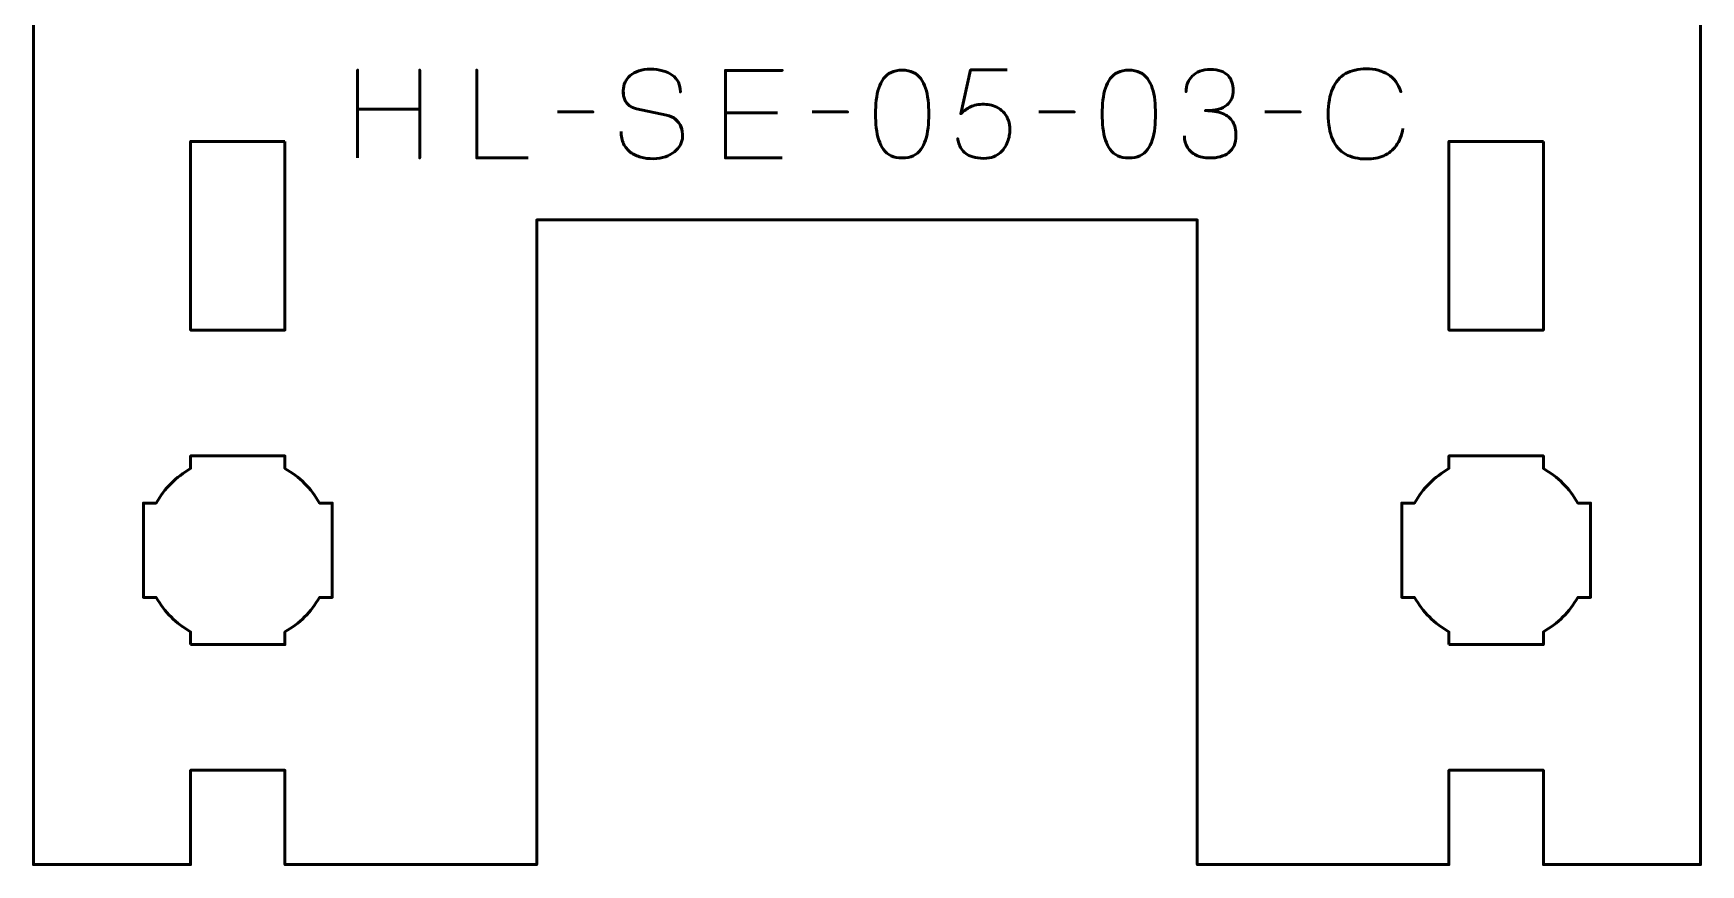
# Model space of a CAD drawing. Header units: centimetres. Extents: x -37.2 to 16.2, y -19.5 to -9.8.
# Drawn here: x -31.15 to -25.85, y -15.45 to -12.81 of the extents above; entities that cross this region are included whole.
import ezdxf

# ---------------------------------------------------------------- set-up
doc = ezdxf.new("R2010")
doc.units = ezdxf.units.CM
doc.header["$MEASUREMENT"] = 0
doc.layers.add('Layer 1', color=7, linetype='Continuous')

msp = doc.modelspace()

# ---------------------------------------------------------------- linework, layer by layer
at = {"layer": 'Layer 1', "color": 3, "lineweight": 53}
msp.add_open_spline([(-30.65011, -9.80004), (-30.92717, -9.80012), (-31.15005, -10.02319), (-31.15005, -10.30014), (-31.15005, -10.30014), (-31.15005, -10.30014), (-31.15005, -15.44999), (-31.15005, -15.44999), (-31.15005, -15.44999), (-31.15005, -15.44999), (-30.6501, -15.44999), (-30.6501, -15.44999), (-30.6501, -15.44999), (-30.6501, -15.44999), (-30.6501, -15.15), (-30.6501, -15.15), (-30.6501, -15.15), (-30.6501, -15.15), (-30.3501, -15.15), (-30.3501, -15.15), (-30.3501, -15.15), (-30.3501, -15.15), (-30.3501, -15.44999), (-30.3501, -15.44999), (-30.3501, -15.44999), (-30.3501, -15.44999), (-29.55003, -15.44999), (-29.55003, -15.44999), (-29.55003, -15.44999), (-29.55003, -15.44999), (-29.55003, -13.40004), (-29.55003, -13.40004), (-29.55003, -13.40004), (-29.55003, -13.40004), (-27.45004, -13.40004), (-27.45004, -13.40004), (-27.45004, -13.40004), (-27.45004, -13.40004), (-27.45004, -15.44999), (-27.45004, -15.44999), (-27.45004, -15.44999), (-27.45004, -15.44999), (-26.6501, -15.44999), (-26.6501, -15.44999), (-26.6501, -15.44999), (-26.6501, -15.44999), (-26.6501, -15.15), (-26.6501, -15.15), (-26.6501, -15.15), (-26.6501, -15.15), (-26.3501, -15.15), (-26.3501, -15.15), (-26.3501, -15.15), (-26.3501, -15.15), (-26.3501, -15.44999), (-26.3501, -15.44999), (-26.3501, -15.44999), (-26.3501, -15.44999), (-25.85001, -15.44999), (-25.85001, -15.44999), (-25.85001, -15.44999), (-25.85001, -15.44999), (-25.85001, -10.30014), (-25.85001, -10.30014), (-25.85001, -10.30014), (-25.85001, -10.02314), (-26.0731, -9.80004), (-26.3501, -9.80004), (-26.3501, -9.80004), (-26.3501, -9.80004), (-30.65011, -9.80004), (-30.65011, -9.80004)], degree=3, knots=[0, 0, 0, 0, 0.0555556, 0.0555556, 0.0555556, 0.0555556, 0.1111111, 0.1111111, 0.1111111, 0.1111111, 0.1666667, 0.1666667, 0.1666667, 0.1666667, 0.2222222, 0.2222222, 0.2222222, 0.2222222, 0.2777778, 0.2777778, 0.2777778, 0.2777778, 0.3333333, 0.3333333, 0.3333333, 0.3333333, 0.3888889, 0.3888889, 0.3888889, 0.3888889, 0.4444444, 0.4444444, 0.4444444, 0.4444444, 0.5, 0.5, 0.5, 0.5, 0.5555556, 0.5555556, 0.5555556, 0.5555556, 0.6111111, 0.6111111, 0.6111111, 0.6111111, 0.6666667, 0.6666667, 0.6666667, 0.6666667, 0.7222222, 0.7222222, 0.7222222, 0.7222222, 0.7777778, 0.7777778, 0.7777778, 0.7777778, 0.8333333, 0.8333333, 0.8333333, 0.8333333, 0.8888889, 0.8888889, 0.8888889, 0.8888889, 0.9444444, 0.9444444, 0.9444444, 0.9444444, 1, 1, 1, 1], dxfattribs=at)
at = {"layer": 'Layer 1', "color": 5, "lineweight": 53}
for points, knots in [([(-30.11935, -13.20288), (-30.11935, -13.20288), (-30.11935, -13.04804), (-30.11935, -13.04804), (-30.11935, -13.04804), (-30.11935, -13.04804), (-29.92183, -13.04804), (-29.92183, -13.04804), (-29.92183, -13.04804), (-29.92183, -13.04804), (-29.92183, -13.20288), (-29.92183, -13.20288), (-29.92183, -13.20288), (-29.92183, -13.20288), (-29.92183, -12.92348), (-29.92183, -12.92348), (-29.92183, -12.92348), (-29.92183, -12.92348), (-29.92183, -13.04804), (-29.92183, -13.04804), (-29.92183, -13.04804), (-29.92183, -13.04804), (-30.11935, -13.04804), (-30.11935, -13.04804), (-30.11935, -13.04804), (-30.11935, -13.04804), (-30.11935, -12.92348), (-30.11935, -12.92348), (-30.11935, -12.92348), (-30.11935, -12.92348), (-30.11935, -13.20288), (-30.11935, -13.20288)], [0, 0, 0, 0, 0.125, 0.125, 0.125, 0.125, 0.25, 0.25, 0.25, 0.25, 0.375, 0.375, 0.375, 0.375, 0.5, 0.5, 0.5, 0.5, 0.625, 0.625, 0.625, 0.625, 0.75, 0.75, 0.75, 0.75, 0.875, 0.875, 0.875, 0.875, 1, 1, 1, 1]), ([(-29.57723, -13.20288), (-29.57723, -13.20288), (-29.7406, -13.20288), (-29.7406, -13.20288), (-29.7406, -13.20288), (-29.7406, -13.20288), (-29.7406, -12.92309), (-29.7406, -12.92309), (-29.7406, -12.92309), (-29.7406, -12.92309), (-29.7406, -13.20288), (-29.7406, -13.20288), (-29.7406, -13.20288), (-29.7406, -13.20288), (-29.57723, -13.20288), (-29.57723, -13.20288)], [0, 0, 0, 0, 0.25, 0.25, 0.25, 0.25, 0.5, 0.5, 0.5, 0.5, 0.75, 0.75, 0.75, 0.75, 1, 1, 1, 1]), ([(-29.28191, -13.11828), (-29.28178, -13.13374), (-29.27906, -13.147), (-29.27363, -13.15806), (-29.27363, -13.15806), (-29.26826, -13.16905), (-29.26076, -13.17804), (-29.25132, -13.18503), (-29.25132, -13.18503), (-29.24181, -13.19195), (-29.23088, -13.19706), (-29.21853, -13.20036), (-29.21853, -13.20036), (-29.20624, -13.20359), (-29.19304, -13.20521), (-29.17907, -13.20521), (-29.17907, -13.20521), (-29.16497, -13.20514), (-29.1523, -13.20307), (-29.14098, -13.19913), (-29.14098, -13.19913), (-29.12973, -13.19518), (-29.12009, -13.18988), (-29.112, -13.18322), (-29.112, -13.18322), (-29.10398, -13.17656), (-29.09778, -13.16912), (-29.09338, -13.16084), (-29.09338, -13.16084), (-29.08898, -13.15256), (-29.08665, -13.14409), (-29.08633, -13.13536), (-29.08633, -13.13536), (-29.08594, -13.12391), (-29.08762, -13.11343), (-29.09131, -13.10399), (-29.09131, -13.10399), (-29.09499, -13.09455), (-29.10069, -13.08666), (-29.10838, -13.08019), (-29.10838, -13.08019), (-29.11601, -13.07372), (-29.12565, -13.06919), (-29.13716, -13.06667), (-29.13716, -13.06667), (-29.13716, -13.06667), (-29.23224, -13.0461), (-29.23224, -13.0461), (-29.23224, -13.0461), (-29.24116, -13.04423), (-29.24886, -13.04106), (-29.2552, -13.03666), (-29.2552, -13.03666), (-29.26154, -13.0322), (-29.26645, -13.02605), (-29.26981, -13.01816), (-29.26981, -13.01816), (-29.27318, -13.01034), (-29.27492, -13.00038), (-29.27492, -12.98828), (-29.27492, -12.98828), (-29.27492, -12.9791), (-29.27305, -12.97043), (-29.26923, -12.96228), (-29.26923, -12.96228), (-29.26548, -12.95413), (-29.25992, -12.94695), (-29.25261, -12.94062), (-29.25261, -12.94062), (-29.2453, -12.93434), (-29.23625, -12.92943), (-29.22551, -12.92587), (-29.22551, -12.92587), (-29.21471, -12.92225), (-29.20236, -12.92044), (-29.18839, -12.92037), (-29.18839, -12.92037), (-29.17435, -12.92037), (-29.16148, -12.92199), (-29.14971, -12.92522), (-29.14971, -12.92522), (-29.138, -12.92846), (-29.12785, -12.93311), (-29.11931, -12.93932), (-29.11931, -12.93932), (-29.11078, -12.94553), (-29.10418, -12.95316), (-29.09965, -12.96209), (-29.09965, -12.96209), (-29.09512, -12.97108), (-29.09299, -12.98136), (-29.09331, -12.99294), (-29.09331, -12.99294), (-29.09299, -12.98136), (-29.09512, -12.97108), (-29.09965, -12.96209), (-29.09965, -12.96209), (-29.10418, -12.95316), (-29.11078, -12.94553), (-29.11931, -12.93932), (-29.11931, -12.93932), (-29.12785, -12.93311), (-29.138, -12.92846), (-29.14971, -12.92522), (-29.14971, -12.92522), (-29.16148, -12.92199), (-29.17435, -12.92037), (-29.18839, -12.92037), (-29.18839, -12.92037), (-29.20236, -12.92044), (-29.21471, -12.92225), (-29.22551, -12.92587), (-29.22551, -12.92587), (-29.23625, -12.92943), (-29.2453, -12.93434), (-29.25261, -12.94062), (-29.25261, -12.94062), (-29.25992, -12.94695), (-29.26548, -12.95413), (-29.26923, -12.96228), (-29.26923, -12.96228), (-29.27305, -12.97043), (-29.27492, -12.9791), (-29.27492, -12.98828), (-29.27492, -12.98828), (-29.27492, -13.00038), (-29.27324, -13.01034), (-29.27001, -13.0181), (-29.27001, -13.0181), (-29.26671, -13.02592), (-29.26186, -13.032), (-29.25552, -13.03647), (-29.25552, -13.03647), (-29.24918, -13.04086), (-29.24142, -13.0441), (-29.23224, -13.0461), (-29.23224, -13.0461), (-29.23224, -13.0461), (-29.13716, -13.06667), (-29.13716, -13.06667), (-29.13716, -13.06667), (-29.12539, -13.06919), (-29.11569, -13.07372), (-29.10806, -13.08019), (-29.10806, -13.08019), (-29.10036, -13.08666), (-29.09474, -13.09455), (-29.09111, -13.10399), (-29.09111, -13.10399), (-29.08756, -13.11343), (-29.08594, -13.12391), (-29.08633, -13.13536), (-29.08633, -13.13536), (-29.08665, -13.14409), (-29.08898, -13.15256), (-29.09338, -13.16084), (-29.09338, -13.16084), (-29.09778, -13.16912), (-29.10398, -13.17656), (-29.112, -13.18322), (-29.112, -13.18322), (-29.12009, -13.18988), (-29.12973, -13.19518), (-29.14098, -13.19913), (-29.14098, -13.19913), (-29.1523, -13.20307), (-29.16497, -13.20514), (-29.17907, -13.20521), (-29.17907, -13.20521), (-29.19304, -13.20521), (-29.20624, -13.20359), (-29.21853, -13.20036), (-29.21853, -13.20036), (-29.23088, -13.19706), (-29.24181, -13.19195), (-29.25132, -13.18503), (-29.25132, -13.18503), (-29.26076, -13.17804), (-29.26826, -13.16905), (-29.27363, -13.15806), (-29.27363, -13.15806), (-29.27906, -13.147), (-29.28178, -13.13374), (-29.28191, -13.11828)], [0, 0, 0, 0, 0.0217391, 0.0217391, 0.0217391, 0.0217391, 0.0434783, 0.0434783, 0.0434783, 0.0434783, 0.0652174, 0.0652174, 0.0652174, 0.0652174, 0.0869565, 0.0869565, 0.0869565, 0.0869565, 0.1086957, 0.1086957, 0.1086957, 0.1086957, 0.1304348, 0.1304348, 0.1304348, 0.1304348, 0.1521739, 0.1521739, 0.1521739, 0.1521739, 0.173913, 0.173913, 0.173913, 0.173913, 0.1956522, 0.1956522, 0.1956522, 0.1956522, 0.2173913, 0.2173913, 0.2173913, 0.2173913, 0.2391304, 0.2391304, 0.2391304, 0.2391304, 0.2608696, 0.2608696, 0.2608696, 0.2608696, 0.2826087, 0.2826087, 0.2826087, 0.2826087, 0.3043478, 0.3043478, 0.3043478, 0.3043478, 0.326087, 0.326087, 0.326087, 0.326087, 0.3478261, 0.3478261, 0.3478261, 0.3478261, 0.3695652, 0.3695652, 0.3695652, 0.3695652, 0.3913043, 0.3913043, 0.3913043, 0.3913043, 0.4130435, 0.4130435, 0.4130435, 0.4130435, 0.4347826, 0.4347826, 0.4347826, 0.4347826, 0.4565217, 0.4565217, 0.4565217, 0.4565217, 0.4782609, 0.4782609, 0.4782609, 0.4782609, 0.5, 0.5, 0.5, 0.5, 0.5217391, 0.5217391, 0.5217391, 0.5217391, 0.5434783, 0.5434783, 0.5434783, 0.5434783, 0.5652174, 0.5652174, 0.5652174, 0.5652174, 0.5869565, 0.5869565, 0.5869565, 0.5869565, 0.6086957, 0.6086957, 0.6086957, 0.6086957, 0.6304348, 0.6304348, 0.6304348, 0.6304348, 0.6521739, 0.6521739, 0.6521739, 0.6521739, 0.673913, 0.673913, 0.673913, 0.673913, 0.6956522, 0.6956522, 0.6956522, 0.6956522, 0.7173913, 0.7173913, 0.7173913, 0.7173913, 0.7391304, 0.7391304, 0.7391304, 0.7391304, 0.7608696, 0.7608696, 0.7608696, 0.7608696, 0.7826087, 0.7826087, 0.7826087, 0.7826087, 0.8043478, 0.8043478, 0.8043478, 0.8043478, 0.826087, 0.826087, 0.826087, 0.826087, 0.8478261, 0.8478261, 0.8478261, 0.8478261, 0.8695652, 0.8695652, 0.8695652, 0.8695652, 0.8913043, 0.8913043, 0.8913043, 0.8913043, 0.9130435, 0.9130435, 0.9130435, 0.9130435, 0.9347826, 0.9347826, 0.9347826, 0.9347826, 0.9565217, 0.9565217, 0.9565217, 0.9565217, 0.9782609, 0.9782609, 0.9782609, 0.9782609, 1, 1, 1, 1]), ([(-28.76928, -13.20288), (-28.76928, -13.20288), (-28.95012, -13.20288), (-28.95012, -13.20288), (-28.95012, -13.20288), (-28.95012, -13.20288), (-28.95012, -12.92464), (-28.95012, -12.92464), (-28.95012, -12.92464), (-28.95012, -12.92464), (-28.76928, -12.92464), (-28.76928, -12.92464), (-28.76928, -12.92464), (-28.76928, -12.92464), (-28.95012, -12.92464), (-28.95012, -12.92464), (-28.95012, -12.92464), (-28.95012, -12.92464), (-28.95012, -13.20288), (-28.95012, -13.20288), (-28.95012, -13.20288), (-28.95012, -13.20288), (-28.76928, -13.20288), (-28.76928, -13.20288)], [0, 0, 0, 0, 0.1666667, 0.1666667, 0.1666667, 0.1666667, 0.3333333, 0.3333333, 0.3333333, 0.3333333, 0.5, 0.5, 0.5, 0.5, 0.6666667, 0.6666667, 0.6666667, 0.6666667, 0.8333333, 0.8333333, 0.8333333, 0.8333333, 1, 1, 1, 1]), ([(-28.38821, -13.20288), (-28.37463, -13.20282), (-28.36292, -13.20042), (-28.35316, -13.19577), (-28.35316, -13.19577), (-28.34346, -13.19111), (-28.33537, -13.18445), (-28.3289, -13.17597), (-28.3289, -13.17597), (-28.3225, -13.16744), (-28.31746, -13.15735), (-28.3137, -13.14571), (-28.3137, -13.14571), (-28.31002, -13.13406), (-28.30737, -13.12132), (-28.30588, -13.10735), (-28.30588, -13.10735), (-28.30433, -13.09338), (-28.30355, -13.0787), (-28.30362, -13.06318), (-28.30362, -13.06318), (-28.30355, -13.04772), (-28.30433, -13.03304), (-28.30588, -13.01913), (-28.30588, -13.01913), (-28.30737, -13.00523), (-28.31002, -12.99242), (-28.3137, -12.98078), (-28.3137, -12.98078), (-28.31746, -12.9692), (-28.3225, -12.95911), (-28.3289, -12.95051), (-28.3289, -12.95051), (-28.33537, -12.94197), (-28.34346, -12.93531), (-28.35316, -12.93066), (-28.35316, -12.93066), (-28.36292, -12.92593), (-28.37463, -12.92354), (-28.38821, -12.92348), (-28.38821, -12.92348), (-28.40179, -12.92354), (-28.4135, -12.92593), (-28.42327, -12.93066), (-28.42327, -12.93066), (-28.43297, -12.93531), (-28.44105, -12.94197), (-28.44752, -12.95051), (-28.44752, -12.95051), (-28.45392, -12.95911), (-28.45897, -12.9692), (-28.46272, -12.98078), (-28.46272, -12.98078), (-28.46641, -12.99242), (-28.46906, -13.00523), (-28.47055, -13.01913), (-28.47055, -13.01913), (-28.4721, -13.03304), (-28.47287, -13.04772), (-28.47281, -13.06318), (-28.47281, -13.06318), (-28.47287, -13.0787), (-28.4721, -13.09338), (-28.47055, -13.10735), (-28.47055, -13.10735), (-28.46906, -13.12132), (-28.46641, -13.13406), (-28.46272, -13.14571), (-28.46272, -13.14571), (-28.45897, -13.15735), (-28.45392, -13.16744), (-28.44752, -13.17597), (-28.44752, -13.17597), (-28.44105, -13.18445), (-28.43297, -13.19111), (-28.42327, -13.19577), (-28.42327, -13.19577), (-28.4135, -13.20042), (-28.40179, -13.20282), (-28.38821, -13.20288)], [0, 0, 0, 0, 0.05, 0.05, 0.05, 0.05, 0.1, 0.1, 0.1, 0.1, 0.15, 0.15, 0.15, 0.15, 0.2, 0.2, 0.2, 0.2, 0.25, 0.25, 0.25, 0.25, 0.3, 0.3, 0.3, 0.3, 0.35, 0.35, 0.35, 0.35, 0.4, 0.4, 0.4, 0.4, 0.45, 0.45, 0.45, 0.45, 0.5, 0.5, 0.5, 0.5, 0.55, 0.55, 0.55, 0.55, 0.6, 0.6, 0.6, 0.6, 0.65, 0.65, 0.65, 0.65, 0.7, 0.7, 0.7, 0.7, 0.75, 0.75, 0.75, 0.75, 0.8, 0.8, 0.8, 0.8, 0.85, 0.85, 0.85, 0.85, 0.9, 0.9, 0.9, 0.9, 0.95, 0.95, 0.95, 0.95, 1, 1, 1, 1]), ([(-28.38821, -13.20288), (-28.37463, -13.20282), (-28.36292, -13.20042), (-28.35316, -13.19577), (-28.35316, -13.19577), (-28.34346, -13.19111), (-28.33537, -13.18445), (-28.3289, -13.17597), (-28.3289, -13.17597), (-28.3225, -13.16744), (-28.31746, -13.15735), (-28.3137, -13.14571), (-28.3137, -13.14571), (-28.31002, -13.13406), (-28.30737, -13.12132), (-28.30588, -13.10735), (-28.30588, -13.10735), (-28.30433, -13.09338), (-28.30355, -13.0787), (-28.30362, -13.06318), (-28.30362, -13.06318), (-28.30355, -13.04772), (-28.30433, -13.03304), (-28.30588, -13.01913), (-28.30588, -13.01913), (-28.30737, -13.00523), (-28.31002, -12.99242), (-28.3137, -12.98078), (-28.3137, -12.98078), (-28.31746, -12.9692), (-28.3225, -12.95911), (-28.3289, -12.95051), (-28.3289, -12.95051), (-28.33537, -12.94197), (-28.34346, -12.93531), (-28.35316, -12.93066), (-28.35316, -12.93066), (-28.36292, -12.92593), (-28.37463, -12.92354), (-28.38821, -12.92348), (-28.38821, -12.92348), (-28.40179, -12.92354), (-28.4135, -12.92593), (-28.42327, -12.93066), (-28.42327, -12.93066), (-28.43297, -12.93531), (-28.44105, -12.94197), (-28.44752, -12.95051), (-28.44752, -12.95051), (-28.45392, -12.95911), (-28.45897, -12.9692), (-28.46272, -12.98078), (-28.46272, -12.98078), (-28.46641, -12.99242), (-28.46906, -13.00523), (-28.47055, -13.01913), (-28.47055, -13.01913), (-28.4721, -13.03304), (-28.47287, -13.04772), (-28.47281, -13.06318), (-28.47281, -13.06318), (-28.47287, -13.0787), (-28.4721, -13.09338), (-28.47055, -13.10735), (-28.47055, -13.10735), (-28.46906, -13.12132), (-28.46641, -13.13406), (-28.46272, -13.14571), (-28.46272, -13.14571), (-28.45897, -13.15735), (-28.45392, -13.16744), (-28.44752, -13.17597), (-28.44752, -13.17597), (-28.44105, -13.18445), (-28.43297, -13.19111), (-28.42327, -13.19577), (-28.42327, -13.19577), (-28.4135, -13.20042), (-28.40179, -13.20282), (-28.38821, -13.20288)], [0, 0, 0, 0, 0.05, 0.05, 0.05, 0.05, 0.1, 0.1, 0.1, 0.1, 0.15, 0.15, 0.15, 0.15, 0.2, 0.2, 0.2, 0.2, 0.25, 0.25, 0.25, 0.25, 0.3, 0.3, 0.3, 0.3, 0.35, 0.35, 0.35, 0.35, 0.4, 0.4, 0.4, 0.4, 0.45, 0.45, 0.45, 0.45, 0.5, 0.5, 0.5, 0.5, 0.55, 0.55, 0.55, 0.55, 0.6, 0.6, 0.6, 0.6, 0.65, 0.65, 0.65, 0.65, 0.7, 0.7, 0.7, 0.7, 0.75, 0.75, 0.75, 0.75, 0.8, 0.8, 0.8, 0.8, 0.85, 0.85, 0.85, 0.85, 0.9, 0.9, 0.9, 0.9, 0.95, 0.95, 0.95, 0.95, 1, 1, 1, 1]), ([(-28.05449, -12.92309), (-28.05449, -12.92309), (-28.1709, -12.92309), (-28.1709, -12.92309), (-28.1709, -12.92309), (-28.1709, -12.92309), (-28.20195, -13.06201), (-28.20195, -13.06201), (-28.20195, -13.06201), (-28.19652, -13.05736), (-28.19134, -13.05315), (-28.18636, -13.04947), (-28.18636, -13.04947), (-28.18145, -13.04578), (-28.17627, -13.04268), (-28.17077, -13.04009), (-28.17077, -13.04009), (-28.16534, -13.0375), (-28.15913, -13.03556), (-28.15215, -13.0342), (-28.15215, -13.0342), (-28.14523, -13.03285), (-28.13695, -13.03213), (-28.12744, -13.03213), (-28.12744, -13.03213), (-28.11968, -13.03213), (-28.11192, -13.03317), (-28.10416, -13.0353), (-28.10416, -13.0353), (-28.0964, -13.03737), (-28.08902, -13.04054), (-28.08204, -13.04475), (-28.08204, -13.04475), (-28.07499, -13.04901), (-28.06878, -13.05432), (-28.06335, -13.06072), (-28.06335, -13.06072), (-28.05785, -13.06712), (-28.05352, -13.07463), (-28.05041, -13.08323), (-28.05041, -13.08323), (-28.04724, -13.09183), (-28.04562, -13.1016), (-28.04556, -13.11246), (-28.04556, -13.11246), (-28.0455, -13.11647), (-28.04595, -13.12152), (-28.04685, -13.12747), (-28.04685, -13.12747), (-28.04769, -13.13342), (-28.04925, -13.13988), (-28.05145, -13.14674), (-28.05145, -13.14674), (-28.05364, -13.1536), (-28.05675, -13.16039), (-28.06069, -13.16711), (-28.06069, -13.16711), (-28.06464, -13.17384), (-28.06968, -13.17998), (-28.07576, -13.18555), (-28.07576, -13.18555), (-28.08184, -13.19111), (-28.08922, -13.19557), (-28.09782, -13.19893), (-28.09782, -13.19893), (-28.10649, -13.20223), (-28.11664, -13.20398), (-28.12822, -13.20404), (-28.12822, -13.20404), (-28.14206, -13.20398), (-28.1537, -13.20249), (-28.16314, -13.19971), (-28.16314, -13.19971), (-28.17258, -13.19687), (-28.18028, -13.19318), (-28.18623, -13.18852), (-28.18623, -13.18852), (-28.19225, -13.18387), (-28.1969, -13.17876), (-28.20027, -13.17319), (-28.20027, -13.17319), (-28.20363, -13.16763), (-28.20615, -13.16207), (-28.20783, -13.15651), (-28.20783, -13.15651), (-28.20952, -13.15094), (-28.21081, -13.14584), (-28.21165, -13.14118), (-28.21165, -13.14118), (-28.21081, -13.14584), (-28.20952, -13.15094), (-28.20783, -13.15651), (-28.20783, -13.15651), (-28.20615, -13.16207), (-28.20363, -13.16763), (-28.20027, -13.17319), (-28.20027, -13.17319), (-28.1969, -13.17876), (-28.19225, -13.18387), (-28.18623, -13.18852), (-28.18623, -13.18852), (-28.18028, -13.19318), (-28.17258, -13.19687), (-28.16314, -13.19971), (-28.16314, -13.19971), (-28.1537, -13.20249), (-28.14206, -13.20398), (-28.12822, -13.20404), (-28.12822, -13.20404), (-28.11664, -13.20398), (-28.10649, -13.20223), (-28.09782, -13.19893), (-28.09782, -13.19893), (-28.08922, -13.19557), (-28.08184, -13.19111), (-28.07576, -13.18555), (-28.07576, -13.18555), (-28.06968, -13.17998), (-28.06464, -13.17384), (-28.06069, -13.16711), (-28.06069, -13.16711), (-28.05675, -13.16039), (-28.05364, -13.1536), (-28.05145, -13.14674), (-28.05145, -13.14674), (-28.04925, -13.13988), (-28.04769, -13.13342), (-28.04685, -13.12747), (-28.04685, -13.12747), (-28.04595, -13.12152), (-28.0455, -13.11647), (-28.04556, -13.11246), (-28.04556, -13.11246), (-28.04562, -13.1016), (-28.04724, -13.09183), (-28.05041, -13.08323), (-28.05041, -13.08323), (-28.05352, -13.07463), (-28.05785, -13.06712), (-28.06335, -13.06072), (-28.06335, -13.06072), (-28.06878, -13.05432), (-28.07499, -13.04901), (-28.08204, -13.04475), (-28.08204, -13.04475), (-28.08902, -13.04054), (-28.0964, -13.03737), (-28.10416, -13.0353), (-28.10416, -13.0353), (-28.11192, -13.03317), (-28.11968, -13.03213), (-28.12744, -13.03213), (-28.12744, -13.03213), (-28.13695, -13.03213), (-28.14523, -13.03285), (-28.15215, -13.0342), (-28.15215, -13.0342), (-28.15913, -13.03556), (-28.16534, -13.0375), (-28.17077, -13.04009), (-28.17077, -13.04009), (-28.17627, -13.04268), (-28.18145, -13.04578), (-28.18636, -13.04947), (-28.18636, -13.04947), (-28.19134, -13.05315), (-28.19652, -13.05736), (-28.20195, -13.06201), (-28.20195, -13.06201), (-28.20195, -13.06201), (-28.1709, -12.92309), (-28.1709, -12.92309), (-28.1709, -12.92309), (-28.1709, -12.92309), (-28.05449, -12.92309), (-28.05449, -12.92309)], [0, 0, 0, 0, 0.0227273, 0.0227273, 0.0227273, 0.0227273, 0.0454545, 0.0454545, 0.0454545, 0.0454545, 0.0681818, 0.0681818, 0.0681818, 0.0681818, 0.0909091, 0.0909091, 0.0909091, 0.0909091, 0.1136364, 0.1136364, 0.1136364, 0.1136364, 0.1363636, 0.1363636, 0.1363636, 0.1363636, 0.1590909, 0.1590909, 0.1590909, 0.1590909, 0.1818182, 0.1818182, 0.1818182, 0.1818182, 0.2045455, 0.2045455, 0.2045455, 0.2045455, 0.2272727, 0.2272727, 0.2272727, 0.2272727, 0.25, 0.25, 0.25, 0.25, 0.2727273, 0.2727273, 0.2727273, 0.2727273, 0.2954545, 0.2954545, 0.2954545, 0.2954545, 0.3181818, 0.3181818, 0.3181818, 0.3181818, 0.3409091, 0.3409091, 0.3409091, 0.3409091, 0.3636364, 0.3636364, 0.3636364, 0.3636364, 0.3863636, 0.3863636, 0.3863636, 0.3863636, 0.4090909, 0.4090909, 0.4090909, 0.4090909, 0.4318182, 0.4318182, 0.4318182, 0.4318182, 0.4545455, 0.4545455, 0.4545455, 0.4545455, 0.4772727, 0.4772727, 0.4772727, 0.4772727, 0.5, 0.5, 0.5, 0.5, 0.5227273, 0.5227273, 0.5227273, 0.5227273, 0.5454545, 0.5454545, 0.5454545, 0.5454545, 0.5681818, 0.5681818, 0.5681818, 0.5681818, 0.5909091, 0.5909091, 0.5909091, 0.5909091, 0.6136364, 0.6136364, 0.6136364, 0.6136364, 0.6363636, 0.6363636, 0.6363636, 0.6363636, 0.6590909, 0.6590909, 0.6590909, 0.6590909, 0.6818182, 0.6818182, 0.6818182, 0.6818182, 0.7045455, 0.7045455, 0.7045455, 0.7045455, 0.7272727, 0.7272727, 0.7272727, 0.7272727, 0.75, 0.75, 0.75, 0.75, 0.7727273, 0.7727273, 0.7727273, 0.7727273, 0.7954545, 0.7954545, 0.7954545, 0.7954545, 0.8181818, 0.8181818, 0.8181818, 0.8181818, 0.8409091, 0.8409091, 0.8409091, 0.8409091, 0.8636364, 0.8636364, 0.8636364, 0.8636364, 0.8863636, 0.8863636, 0.8863636, 0.8863636, 0.9090909, 0.9090909, 0.9090909, 0.9090909, 0.9318182, 0.9318182, 0.9318182, 0.9318182, 0.9545455, 0.9545455, 0.9545455, 0.9545455, 0.9772727, 0.9772727, 0.9772727, 0.9772727, 1, 1, 1, 1]), ([(-27.66759, -13.20288), (-27.65401, -13.20282), (-27.6423, -13.20042), (-27.63254, -13.19577), (-27.63254, -13.19577), (-27.62284, -13.19111), (-27.61475, -13.18445), (-27.60828, -13.17597), (-27.60828, -13.17597), (-27.60188, -13.16744), (-27.59684, -13.15735), (-27.59308, -13.14571), (-27.59308, -13.14571), (-27.5894, -13.13406), (-27.58675, -13.12132), (-27.58526, -13.10735), (-27.58526, -13.10735), (-27.58371, -13.09338), (-27.58293, -13.0787), (-27.583, -13.06318), (-27.583, -13.06318), (-27.58293, -13.04772), (-27.58371, -13.03304), (-27.58526, -13.01913), (-27.58526, -13.01913), (-27.58675, -13.00523), (-27.5894, -12.99242), (-27.59308, -12.98078), (-27.59308, -12.98078), (-27.59684, -12.9692), (-27.60188, -12.95911), (-27.60828, -12.95051), (-27.60828, -12.95051), (-27.61475, -12.94197), (-27.62284, -12.93531), (-27.63254, -12.93066), (-27.63254, -12.93066), (-27.6423, -12.92593), (-27.65401, -12.92354), (-27.66759, -12.92348), (-27.66759, -12.92348), (-27.68117, -12.92354), (-27.69288, -12.92593), (-27.70265, -12.93066), (-27.70265, -12.93066), (-27.71235, -12.93531), (-27.72043, -12.94197), (-27.7269, -12.95051), (-27.7269, -12.95051), (-27.7333, -12.95911), (-27.73835, -12.9692), (-27.7421, -12.98078), (-27.7421, -12.98078), (-27.74579, -12.99242), (-27.74844, -13.00523), (-27.74993, -13.01913), (-27.74993, -13.01913), (-27.75148, -13.03304), (-27.75225, -13.04772), (-27.75219, -13.06318), (-27.75219, -13.06318), (-27.75225, -13.0787), (-27.75148, -13.09338), (-27.74993, -13.10735), (-27.74993, -13.10735), (-27.74844, -13.12132), (-27.74579, -13.13406), (-27.7421, -13.14571), (-27.7421, -13.14571), (-27.73835, -13.15735), (-27.7333, -13.16744), (-27.7269, -13.17597), (-27.7269, -13.17597), (-27.72043, -13.18445), (-27.71235, -13.19111), (-27.70265, -13.19577), (-27.70265, -13.19577), (-27.69288, -13.20042), (-27.68117, -13.20282), (-27.66759, -13.20288)], [0, 0, 0, 0, 0.05, 0.05, 0.05, 0.05, 0.1, 0.1, 0.1, 0.1, 0.15, 0.15, 0.15, 0.15, 0.2, 0.2, 0.2, 0.2, 0.25, 0.25, 0.25, 0.25, 0.3, 0.3, 0.3, 0.3, 0.35, 0.35, 0.35, 0.35, 0.4, 0.4, 0.4, 0.4, 0.45, 0.45, 0.45, 0.45, 0.5, 0.5, 0.5, 0.5, 0.55, 0.55, 0.55, 0.55, 0.6, 0.6, 0.6, 0.6, 0.65, 0.65, 0.65, 0.65, 0.7, 0.7, 0.7, 0.7, 0.75, 0.75, 0.75, 0.75, 0.8, 0.8, 0.8, 0.8, 0.85, 0.85, 0.85, 0.85, 0.9, 0.9, 0.9, 0.9, 0.95, 0.95, 0.95, 0.95, 1, 1, 1, 1]), ([(-27.66759, -13.20288), (-27.65401, -13.20282), (-27.6423, -13.20042), (-27.63254, -13.19577), (-27.63254, -13.19577), (-27.62284, -13.19111), (-27.61475, -13.18445), (-27.60828, -13.17597), (-27.60828, -13.17597), (-27.60188, -13.16744), (-27.59684, -13.15735), (-27.59308, -13.14571), (-27.59308, -13.14571), (-27.5894, -13.13406), (-27.58675, -13.12132), (-27.58526, -13.10735), (-27.58526, -13.10735), (-27.58371, -13.09338), (-27.58293, -13.0787), (-27.583, -13.06318), (-27.583, -13.06318), (-27.58293, -13.04772), (-27.58371, -13.03304), (-27.58526, -13.01913), (-27.58526, -13.01913), (-27.58675, -13.00523), (-27.5894, -12.99242), (-27.59308, -12.98078), (-27.59308, -12.98078), (-27.59684, -12.9692), (-27.60188, -12.95911), (-27.60828, -12.95051), (-27.60828, -12.95051), (-27.61475, -12.94197), (-27.62284, -12.93531), (-27.63254, -12.93066), (-27.63254, -12.93066), (-27.6423, -12.92593), (-27.65401, -12.92354), (-27.66759, -12.92348), (-27.66759, -12.92348), (-27.68117, -12.92354), (-27.69288, -12.92593), (-27.70265, -12.93066), (-27.70265, -12.93066), (-27.71235, -12.93531), (-27.72043, -12.94197), (-27.7269, -12.95051), (-27.7269, -12.95051), (-27.7333, -12.95911), (-27.73835, -12.9692), (-27.7421, -12.98078), (-27.7421, -12.98078), (-27.74579, -12.99242), (-27.74844, -13.00523), (-27.74993, -13.01913), (-27.74993, -13.01913), (-27.75148, -13.03304), (-27.75225, -13.04772), (-27.75219, -13.06318), (-27.75219, -13.06318), (-27.75225, -13.0787), (-27.75148, -13.09338), (-27.74993, -13.10735), (-27.74993, -13.10735), (-27.74844, -13.12132), (-27.74579, -13.13406), (-27.7421, -13.14571), (-27.7421, -13.14571), (-27.73835, -13.15735), (-27.7333, -13.16744), (-27.7269, -13.17597), (-27.7269, -13.17597), (-27.72043, -13.18445), (-27.71235, -13.19111), (-27.70265, -13.19577), (-27.70265, -13.19577), (-27.69288, -13.20042), (-27.68117, -13.20282), (-27.66759, -13.20288)], [0, 0, 0, 0, 0.05, 0.05, 0.05, 0.05, 0.1, 0.1, 0.1, 0.1, 0.15, 0.15, 0.15, 0.15, 0.2, 0.2, 0.2, 0.2, 0.25, 0.25, 0.25, 0.25, 0.3, 0.3, 0.3, 0.3, 0.35, 0.35, 0.35, 0.35, 0.4, 0.4, 0.4, 0.4, 0.45, 0.45, 0.45, 0.45, 0.5, 0.5, 0.5, 0.5, 0.55, 0.55, 0.55, 0.55, 0.6, 0.6, 0.6, 0.6, 0.65, 0.65, 0.65, 0.65, 0.7, 0.7, 0.7, 0.7, 0.75, 0.75, 0.75, 0.75, 0.8, 0.8, 0.8, 0.8, 0.85, 0.85, 0.85, 0.85, 0.9, 0.9, 0.9, 0.9, 0.95, 0.95, 0.95, 0.95, 1, 1, 1, 1]), ([(-27.49103, -13.13264), (-27.49096, -13.14661), (-27.48773, -13.15877), (-27.48133, -13.16931), (-27.48133, -13.16931), (-27.47493, -13.17979), (-27.46581, -13.188), (-27.45391, -13.19389), (-27.45391, -13.19389), (-27.442, -13.19978), (-27.42771, -13.20275), (-27.41109, -13.20288), (-27.41109, -13.20288), (-27.39861, -13.20288), (-27.38729, -13.20159), (-27.377, -13.19887), (-27.377, -13.19887), (-27.36679, -13.19615), (-27.35799, -13.19195), (-27.35055, -13.18619), (-27.35055, -13.18619), (-27.34311, -13.18044), (-27.33742, -13.173), (-27.33335, -13.16394), (-27.33335, -13.16394), (-27.32934, -13.15483), (-27.32733, -13.14389), (-27.32727, -13.13109), (-27.32727, -13.13109), (-27.3272, -13.11401), (-27.3307, -13.09959), (-27.33762, -13.08788), (-27.33762, -13.08788), (-27.34454, -13.07618), (-27.35527, -13.06738), (-27.3697, -13.06137), (-27.3697, -13.06137), (-27.38412, -13.05535), (-27.40262, -13.05231), (-27.42506, -13.05231), (-27.42506, -13.05231), (-27.40831, -13.05238), (-27.39427, -13.05083), (-27.38283, -13.04766), (-27.38283, -13.04766), (-27.37144, -13.04449), (-27.36232, -13.04002), (-27.35547, -13.0342), (-27.35547, -13.0342), (-27.34861, -13.02845), (-27.34363, -13.02159), (-27.34066, -13.0137), (-27.34066, -13.0137), (-27.33762, -13.00587), (-27.33613, -12.99727), (-27.33619, -12.98789), (-27.33619, -12.98789), (-27.33613, -12.97852), (-27.33742, -12.96985), (-27.34001, -12.96183), (-27.34001, -12.96183), (-27.34253, -12.95381), (-27.34667, -12.94676), (-27.3523, -12.94075), (-27.3523, -12.94075), (-27.35792, -12.93473), (-27.36536, -12.93001), (-27.37448, -12.92665), (-27.37448, -12.92665), (-27.38367, -12.92328), (-27.39486, -12.9216), (-27.40798, -12.92154), (-27.40798, -12.92154), (-27.42105, -12.9216), (-27.4325, -12.92354), (-27.4422, -12.92729), (-27.4422, -12.92729), (-27.45196, -12.93104), (-27.45998, -12.93615), (-27.46645, -12.94269), (-27.46645, -12.94269), (-27.47286, -12.94922), (-27.47764, -12.95666), (-27.48081, -12.96506), (-27.48081, -12.96506), (-27.48404, -12.97347), (-27.4856, -12.9824), (-27.4856, -12.99178), (-27.4856, -12.99178), (-27.4856, -12.9824), (-27.48404, -12.97347), (-27.48081, -12.96506), (-27.48081, -12.96506), (-27.47764, -12.95666), (-27.47286, -12.94922), (-27.46645, -12.94269), (-27.46645, -12.94269), (-27.45998, -12.93615), (-27.45196, -12.93104), (-27.4422, -12.92729), (-27.4422, -12.92729), (-27.4325, -12.92354), (-27.42105, -12.9216), (-27.40798, -12.92154), (-27.40798, -12.92154), (-27.39486, -12.9216), (-27.38367, -12.92328), (-27.37448, -12.92665), (-27.37448, -12.92665), (-27.36536, -12.93001), (-27.35792, -12.93473), (-27.3523, -12.94075), (-27.3523, -12.94075), (-27.34667, -12.94676), (-27.34253, -12.95381), (-27.34001, -12.96183), (-27.34001, -12.96183), (-27.33742, -12.96985), (-27.33613, -12.97852), (-27.33619, -12.98789), (-27.33619, -12.98789), (-27.33613, -12.99727), (-27.33762, -13.00587), (-27.34066, -13.0137), (-27.34066, -13.0137), (-27.34363, -13.02159), (-27.34861, -13.02845), (-27.35547, -13.0342), (-27.35547, -13.0342), (-27.36232, -13.04002), (-27.37144, -13.04449), (-27.38283, -13.04766), (-27.38283, -13.04766), (-27.39427, -13.05083), (-27.40831, -13.05238), (-27.42506, -13.05231), (-27.42506, -13.05231), (-27.40262, -13.05231), (-27.38412, -13.05535), (-27.3697, -13.06137), (-27.3697, -13.06137), (-27.35527, -13.06738), (-27.34454, -13.07618), (-27.33762, -13.08788), (-27.33762, -13.08788), (-27.3307, -13.09959), (-27.3272, -13.11401), (-27.32727, -13.13109), (-27.32727, -13.13109), (-27.32733, -13.14389), (-27.32934, -13.15483), (-27.33335, -13.16394), (-27.33335, -13.16394), (-27.33742, -13.173), (-27.34311, -13.18044), (-27.35055, -13.18619), (-27.35055, -13.18619), (-27.35799, -13.19195), (-27.36679, -13.19615), (-27.377, -13.19887), (-27.377, -13.19887), (-27.38729, -13.20159), (-27.39861, -13.20288), (-27.41109, -13.20288), (-27.41109, -13.20288), (-27.42771, -13.20275), (-27.442, -13.19978), (-27.45391, -13.19389), (-27.45391, -13.19389), (-27.46581, -13.188), (-27.47493, -13.17979), (-27.48133, -13.16931), (-27.48133, -13.16931), (-27.48773, -13.15877), (-27.49096, -13.14661), (-27.49103, -13.13264)], [0, 0, 0, 0, 0.0227273, 0.0227273, 0.0227273, 0.0227273, 0.0454545, 0.0454545, 0.0454545, 0.0454545, 0.0681818, 0.0681818, 0.0681818, 0.0681818, 0.0909091, 0.0909091, 0.0909091, 0.0909091, 0.1136364, 0.1136364, 0.1136364, 0.1136364, 0.1363636, 0.1363636, 0.1363636, 0.1363636, 0.1590909, 0.1590909, 0.1590909, 0.1590909, 0.1818182, 0.1818182, 0.1818182, 0.1818182, 0.2045455, 0.2045455, 0.2045455, 0.2045455, 0.2272727, 0.2272727, 0.2272727, 0.2272727, 0.25, 0.25, 0.25, 0.25, 0.2727273, 0.2727273, 0.2727273, 0.2727273, 0.2954545, 0.2954545, 0.2954545, 0.2954545, 0.3181818, 0.3181818, 0.3181818, 0.3181818, 0.3409091, 0.3409091, 0.3409091, 0.3409091, 0.3636364, 0.3636364, 0.3636364, 0.3636364, 0.3863636, 0.3863636, 0.3863636, 0.3863636, 0.4090909, 0.4090909, 0.4090909, 0.4090909, 0.4318182, 0.4318182, 0.4318182, 0.4318182, 0.4545455, 0.4545455, 0.4545455, 0.4545455, 0.4772727, 0.4772727, 0.4772727, 0.4772727, 0.5, 0.5, 0.5, 0.5, 0.5227273, 0.5227273, 0.5227273, 0.5227273, 0.5454545, 0.5454545, 0.5454545, 0.5454545, 0.5681818, 0.5681818, 0.5681818, 0.5681818, 0.5909091, 0.5909091, 0.5909091, 0.5909091, 0.6136364, 0.6136364, 0.6136364, 0.6136364, 0.6363636, 0.6363636, 0.6363636, 0.6363636, 0.6590909, 0.6590909, 0.6590909, 0.6590909, 0.6818182, 0.6818182, 0.6818182, 0.6818182, 0.7045455, 0.7045455, 0.7045455, 0.7045455, 0.7272727, 0.7272727, 0.7272727, 0.7272727, 0.75, 0.75, 0.75, 0.75, 0.7727273, 0.7727273, 0.7727273, 0.7727273, 0.7954545, 0.7954545, 0.7954545, 0.7954545, 0.8181818, 0.8181818, 0.8181818, 0.8181818, 0.8409091, 0.8409091, 0.8409091, 0.8409091, 0.8636364, 0.8636364, 0.8636364, 0.8636364, 0.8863636, 0.8863636, 0.8863636, 0.8863636, 0.9090909, 0.9090909, 0.9090909, 0.9090909, 0.9318182, 0.9318182, 0.9318182, 0.9318182, 0.9545455, 0.9545455, 0.9545455, 0.9545455, 0.9772727, 0.9772727, 0.9772727, 0.9772727, 1, 1, 1, 1]), ([(-26.79641, -13.10897), (-26.80055, -13.13115), (-26.80779, -13.14946), (-26.81794, -13.16382), (-26.81794, -13.16382), (-26.82816, -13.17811), (-26.84123, -13.18872), (-26.85714, -13.19564), (-26.85714, -13.19564), (-26.87298, -13.20256), (-26.89161, -13.20605), (-26.91282, -13.20598), (-26.91282, -13.20598), (-26.93863, -13.20605), (-26.96056, -13.20107), (-26.97854, -13.19091), (-26.97854, -13.19091), (-26.99652, -13.18083), (-27.01023, -13.16524), (-27.01967, -13.14409), (-27.01967, -13.14409), (-27.02911, -13.12294), (-27.03383, -13.09584), (-27.0339, -13.06279), (-27.0339, -13.06279), (-27.03383, -13.02987), (-27.02911, -13.00284), (-27.01967, -12.98169), (-27.01967, -12.98169), (-27.01023, -12.96054), (-26.99652, -12.94488), (-26.97854, -12.93473), (-26.97854, -12.93473), (-26.96056, -12.92458), (-26.93863, -12.91953), (-26.91282, -12.9196), (-26.91282, -12.9196), (-26.88521, -12.91953), (-26.86205, -12.92542), (-26.84343, -12.93725), (-26.84343, -12.93725), (-26.82486, -12.94909), (-26.81122, -12.96739), (-26.80262, -12.99216), (-26.80262, -12.99216), (-26.81122, -12.96739), (-26.82486, -12.94909), (-26.84343, -12.93725), (-26.84343, -12.93725), (-26.86205, -12.92542), (-26.88521, -12.91953), (-26.91282, -12.9196), (-26.91282, -12.9196), (-26.93863, -12.91953), (-26.96056, -12.92458), (-26.97854, -12.93473), (-26.97854, -12.93473), (-26.99652, -12.94488), (-27.01023, -12.96054), (-27.01967, -12.98169), (-27.01967, -12.98169), (-27.02911, -13.00284), (-27.03383, -13.02987), (-27.0339, -13.06279), (-27.0339, -13.06279), (-27.03383, -13.09584), (-27.02911, -13.12294), (-27.01967, -13.14409), (-27.01967, -13.14409), (-27.01023, -13.16524), (-26.99652, -13.18083), (-26.97854, -13.19091), (-26.97854, -13.19091), (-26.96056, -13.20107), (-26.93863, -13.20605), (-26.91282, -13.20598), (-26.91282, -13.20598), (-26.89161, -13.20605), (-26.87298, -13.20256), (-26.85714, -13.19564), (-26.85714, -13.19564), (-26.84123, -13.18872), (-26.82816, -13.17811), (-26.81794, -13.16382), (-26.81794, -13.16382), (-26.80779, -13.14946), (-26.80055, -13.13115), (-26.79641, -13.10897)], [0, 0, 0, 0, 0.0454545, 0.0454545, 0.0454545, 0.0454545, 0.0909091, 0.0909091, 0.0909091, 0.0909091, 0.1363636, 0.1363636, 0.1363636, 0.1363636, 0.1818182, 0.1818182, 0.1818182, 0.1818182, 0.2272727, 0.2272727, 0.2272727, 0.2272727, 0.2727273, 0.2727273, 0.2727273, 0.2727273, 0.3181818, 0.3181818, 0.3181818, 0.3181818, 0.3636364, 0.3636364, 0.3636364, 0.3636364, 0.4090909, 0.4090909, 0.4090909, 0.4090909, 0.4545455, 0.4545455, 0.4545455, 0.4545455, 0.5, 0.5, 0.5, 0.5, 0.5454545, 0.5454545, 0.5454545, 0.5454545, 0.5909091, 0.5909091, 0.5909091, 0.5909091, 0.6363636, 0.6363636, 0.6363636, 0.6363636, 0.6818182, 0.6818182, 0.6818182, 0.6818182, 0.7272727, 0.7272727, 0.7272727, 0.7272727, 0.7727273, 0.7727273, 0.7727273, 0.7727273, 0.8181818, 0.8181818, 0.8181818, 0.8181818, 0.8636364, 0.8636364, 0.8636364, 0.8636364, 0.9090909, 0.9090909, 0.9090909, 0.9090909, 0.9545455, 0.9545455, 0.9545455, 0.9545455, 1, 1, 1, 1]), ([(-29.4837, -13.05658), (-29.4837, -13.05658), (-29.37077, -13.05658), (-29.37077, -13.05658), (-29.37077, -13.05658), (-29.37077, -13.05658), (-29.4837, -13.05658), (-29.4837, -13.05658)], [0, 0, 0, 0, 0.5, 0.5, 0.5, 0.5, 1, 1, 1, 1]), ([(-28.78481, -13.05969), (-28.78481, -13.05969), (-28.95012, -13.05969), (-28.95012, -13.05969), (-28.95012, -13.05969), (-28.95012, -13.05969), (-28.78481, -13.05969), (-28.78481, -13.05969)], [0, 0, 0, 0, 0.5, 0.5, 0.5, 0.5, 1, 1, 1, 1]), ([(-28.6746, -13.05658), (-28.6746, -13.05658), (-28.56167, -13.05658), (-28.56167, -13.05658), (-28.56167, -13.05658), (-28.56167, -13.05658), (-28.6746, -13.05658), (-28.6746, -13.05658)], [0, 0, 0, 0, 0.5, 0.5, 0.5, 0.5, 1, 1, 1, 1]), ([(-27.95398, -13.05658), (-27.95398, -13.05658), (-27.84105, -13.05658), (-27.84105, -13.05658), (-27.84105, -13.05658), (-27.84105, -13.05658), (-27.95398, -13.05658), (-27.95398, -13.05658)], [0, 0, 0, 0, 0.5, 0.5, 0.5, 0.5, 1, 1, 1, 1]), ([(-27.23569, -13.05658), (-27.23569, -13.05658), (-27.12276, -13.05658), (-27.12276, -13.05658), (-27.12276, -13.05658), (-27.12276, -13.05658), (-27.23569, -13.05658), (-27.23569, -13.05658)], [0, 0, 0, 0, 0.5, 0.5, 0.5, 0.5, 1, 1, 1, 1])]:
    msp.add_open_spline(points, degree=3, knots=knots, dxfattribs=at)
at = {"layer": 'Layer 1', "lineweight": 53}
for points, knots in [([(-30.3501, -13.15009), (-30.3501, -13.15009), (-30.65011, -13.15009), (-30.65011, -13.15009), (-30.65011, -13.15009), (-30.65011, -13.15009), (-30.65011, -13.75008), (-30.65011, -13.75008), (-30.65011, -13.75008), (-30.65011, -13.75008), (-30.3501, -13.75008), (-30.3501, -13.75008), (-30.3501, -13.75008), (-30.3501, -13.75008), (-30.3501, -13.15009), (-30.3501, -13.15009)], [0, 0, 0, 0, 0.25, 0.25, 0.25, 0.25, 0.5, 0.5, 0.5, 0.5, 0.75, 0.75, 0.75, 0.75, 1, 1, 1, 1]), ([(-26.3501, -13.15009), (-26.3501, -13.15009), (-26.65011, -13.15009), (-26.65011, -13.15009), (-26.65011, -13.15009), (-26.65011, -13.15009), (-26.65011, -13.75008), (-26.65011, -13.75008), (-26.65011, -13.75008), (-26.65011, -13.75008), (-26.3501, -13.75008), (-26.3501, -13.75008), (-26.3501, -13.75008), (-26.3501, -13.75008), (-26.3501, -13.15009), (-26.3501, -13.15009)], [0, 0, 0, 0, 0.25, 0.25, 0.25, 0.25, 0.5, 0.5, 0.5, 0.5, 0.75, 0.75, 0.75, 0.75, 1, 1, 1, 1]), ([(-30.6501, -14.74999), (-30.6501, -14.74999), (-30.50158, -14.74999), (-30.50158, -14.74999), (-30.50158, -14.74999), (-30.50158, -14.74999), (-30.50003, -14.75001), (-30.50003, -14.75001), (-30.50003, -14.75001), (-30.50003, -14.75001), (-30.49848, -14.74999), (-30.49848, -14.74999), (-30.49848, -14.74999), (-30.49848, -14.74999), (-30.3501, -14.74999), (-30.3501, -14.74999), (-30.3501, -14.74999), (-30.3501, -14.74999), (-30.3501, -14.7099), (-30.3501, -14.7099), (-30.3501, -14.7099), (-30.30453, -14.68355), (-30.26655, -14.64555), (-30.24019, -14.6), (-30.24019, -14.6), (-30.24019, -14.6), (-30.2001, -14.6), (-30.2001, -14.6), (-30.2001, -14.6), (-30.2001, -14.6), (-30.2001, -14.45595), (-30.2001, -14.45595), (-30.2001, -14.45595), (-30.2001, -14.45595), (-30.20004, -14.45001), (-30.20004, -14.45001), (-30.20004, -14.45001), (-30.20004, -14.45001), (-30.2001, -14.44407), (-30.2001, -14.44407), (-30.2001, -14.44407), (-30.2001, -14.44407), (-30.2001, -14.3), (-30.2001, -14.3), (-30.2001, -14.3), (-30.2001, -14.3), (-30.24017, -14.3), (-30.24017, -14.3), (-30.24017, -14.3), (-30.26653, -14.25443), (-30.30452, -14.21644), (-30.3501, -14.1901), (-30.3501, -14.1901), (-30.3501, -14.1901), (-30.3501, -14.15), (-30.3501, -14.15), (-30.3501, -14.15), (-30.3501, -14.15), (-30.6501, -14.15), (-30.6501, -14.15), (-30.6501, -14.15), (-30.6501, -14.15), (-30.6501, -14.19019), (-30.6501, -14.19019), (-30.6501, -14.19019), (-30.6956, -14.21653), (-30.73354, -14.25449), (-30.75988, -14.3), (-30.75988, -14.3), (-30.75988, -14.3), (-30.80009, -14.3), (-30.80009, -14.3), (-30.80009, -14.3), (-30.80009, -14.3), (-30.80009, -14.6), (-30.80009, -14.6), (-30.80009, -14.6), (-30.80009, -14.6), (-30.75986, -14.6), (-30.75986, -14.6), (-30.75986, -14.6), (-30.73352, -14.6455), (-30.69559, -14.68346), (-30.6501, -14.7098), (-30.6501, -14.7098), (-30.6501, -14.7098), (-30.6501, -14.74999), (-30.6501, -14.74999)], [0, 0, 0, 0, 0.0454545, 0.0454545, 0.0454545, 0.0454545, 0.0909091, 0.0909091, 0.0909091, 0.0909091, 0.1363636, 0.1363636, 0.1363636, 0.1363636, 0.1818182, 0.1818182, 0.1818182, 0.1818182, 0.2272727, 0.2272727, 0.2272727, 0.2272727, 0.2727273, 0.2727273, 0.2727273, 0.2727273, 0.3181818, 0.3181818, 0.3181818, 0.3181818, 0.3636364, 0.3636364, 0.3636364, 0.3636364, 0.4090909, 0.4090909, 0.4090909, 0.4090909, 0.4545455, 0.4545455, 0.4545455, 0.4545455, 0.5, 0.5, 0.5, 0.5, 0.5454545, 0.5454545, 0.5454545, 0.5454545, 0.5909091, 0.5909091, 0.5909091, 0.5909091, 0.6363636, 0.6363636, 0.6363636, 0.6363636, 0.6818182, 0.6818182, 0.6818182, 0.6818182, 0.7272727, 0.7272727, 0.7272727, 0.7272727, 0.7727273, 0.7727273, 0.7727273, 0.7727273, 0.8181818, 0.8181818, 0.8181818, 0.8181818, 0.8636364, 0.8636364, 0.8636364, 0.8636364, 0.9090909, 0.9090909, 0.9090909, 0.9090909, 0.9545455, 0.9545455, 0.9545455, 0.9545455, 1, 1, 1, 1]), ([(-26.6501, -14.74999), (-26.6501, -14.74999), (-26.50158, -14.74999), (-26.50158, -14.74999), (-26.50158, -14.74999), (-26.50158, -14.74999), (-26.50003, -14.75001), (-26.50003, -14.75001), (-26.50003, -14.75001), (-26.50003, -14.75001), (-26.49848, -14.74999), (-26.49848, -14.74999), (-26.49848, -14.74999), (-26.49848, -14.74999), (-26.3501, -14.74999), (-26.3501, -14.74999), (-26.3501, -14.74999), (-26.3501, -14.74999), (-26.3501, -14.7099), (-26.3501, -14.7099), (-26.3501, -14.7099), (-26.30453, -14.68355), (-26.26655, -14.64555), (-26.24019, -14.6), (-26.24019, -14.6), (-26.24019, -14.6), (-26.2001, -14.6), (-26.2001, -14.6), (-26.2001, -14.6), (-26.2001, -14.6), (-26.2001, -14.45595), (-26.2001, -14.45595), (-26.2001, -14.45595), (-26.2001, -14.45595), (-26.20004, -14.45001), (-26.20004, -14.45001), (-26.20004, -14.45001), (-26.20004, -14.45001), (-26.2001, -14.44407), (-26.2001, -14.44407), (-26.2001, -14.44407), (-26.2001, -14.44407), (-26.2001, -14.3), (-26.2001, -14.3), (-26.2001, -14.3), (-26.2001, -14.3), (-26.24017, -14.3), (-26.24017, -14.3), (-26.24017, -14.3), (-26.26653, -14.25443), (-26.30452, -14.21644), (-26.3501, -14.1901), (-26.3501, -14.1901), (-26.3501, -14.1901), (-26.3501, -14.15), (-26.3501, -14.15), (-26.3501, -14.15), (-26.3501, -14.15), (-26.6501, -14.15), (-26.6501, -14.15), (-26.6501, -14.15), (-26.6501, -14.15), (-26.6501, -14.19019), (-26.6501, -14.19019), (-26.6501, -14.19019), (-26.6956, -14.21653), (-26.73354, -14.25449), (-26.75988, -14.3), (-26.75988, -14.3), (-26.75988, -14.3), (-26.80009, -14.3), (-26.80009, -14.3), (-26.80009, -14.3), (-26.80009, -14.3), (-26.80009, -14.6), (-26.80009, -14.6), (-26.80009, -14.6), (-26.80009, -14.6), (-26.75986, -14.6), (-26.75986, -14.6), (-26.75986, -14.6), (-26.73352, -14.6455), (-26.69559, -14.68346), (-26.6501, -14.7098), (-26.6501, -14.7098), (-26.6501, -14.7098), (-26.6501, -14.74999), (-26.6501, -14.74999)], [0, 0, 0, 0, 0.0454545, 0.0454545, 0.0454545, 0.0454545, 0.0909091, 0.0909091, 0.0909091, 0.0909091, 0.1363636, 0.1363636, 0.1363636, 0.1363636, 0.1818182, 0.1818182, 0.1818182, 0.1818182, 0.2272727, 0.2272727, 0.2272727, 0.2272727, 0.2727273, 0.2727273, 0.2727273, 0.2727273, 0.3181818, 0.3181818, 0.3181818, 0.3181818, 0.3636364, 0.3636364, 0.3636364, 0.3636364, 0.4090909, 0.4090909, 0.4090909, 0.4090909, 0.4545455, 0.4545455, 0.4545455, 0.4545455, 0.5, 0.5, 0.5, 0.5, 0.5454545, 0.5454545, 0.5454545, 0.5454545, 0.5909091, 0.5909091, 0.5909091, 0.5909091, 0.6363636, 0.6363636, 0.6363636, 0.6363636, 0.6818182, 0.6818182, 0.6818182, 0.6818182, 0.7272727, 0.7272727, 0.7272727, 0.7272727, 0.7727273, 0.7727273, 0.7727273, 0.7727273, 0.8181818, 0.8181818, 0.8181818, 0.8181818, 0.8636364, 0.8636364, 0.8636364, 0.8636364, 0.9090909, 0.9090909, 0.9090909, 0.9090909, 0.9545455, 0.9545455, 0.9545455, 0.9545455, 1, 1, 1, 1])]:
    msp.add_open_spline(points, degree=3, knots=knots, dxfattribs=at)

doc.saveas('drawing.dxf')
